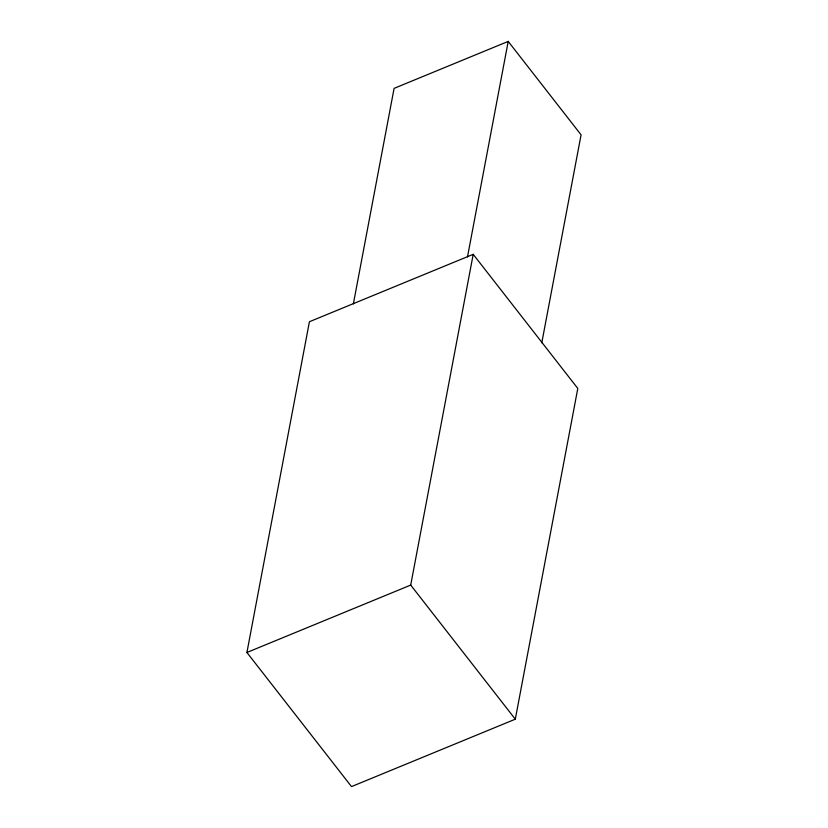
<?xml version="1.0" encoding="UTF-8"?>
<svg xmlns="http://www.w3.org/2000/svg" width="828" height="828" viewBox="0 0 828 828"><rect width="100%" height="100%" fill="white"/><g stroke="black" fill="none" stroke-linecap="round" stroke-linejoin="round"><path stroke-width="1.24" d="M246.92 652.485L309.413 321.74L473.212 254.331L577.799 388.446L515.306 719.19L351.507 786.6L246.92 652.485L410.709 585.085L473.212 254.331M353.37 303.876L394.097 88.368L508.216 41.4L581.08 134.84L541.802 342.751M467.489 256.918L508.216 41.4M410.709 585.085L515.306 719.19"/></g></svg>
